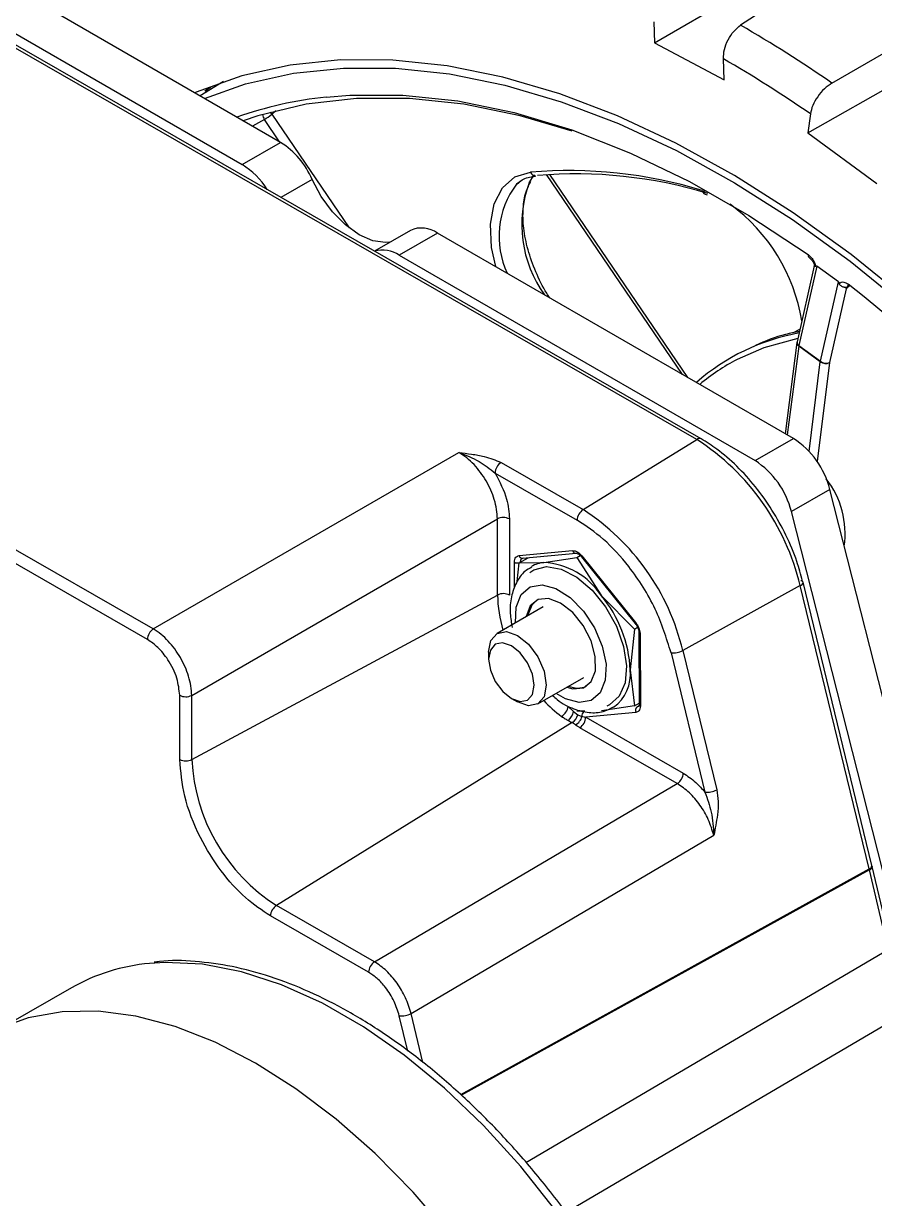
# Model space of a CAD drawing. Header units: inches. Extents: x 0 to 11, y 0 to 8.4.
# Drawn here: x 8.0167 to 8.1799, y 5.8712 to 6.0966 of the extents above; entities that cross this region are included whole.
import ezdxf

# ---------------------------------------------------------------- set-up
doc = ezdxf.new("R2010")
doc.units = ezdxf.units.IN
doc.header["$MEASUREMENT"] = 0

msp = doc.modelspace()

# ---------------------------------------------------------------- linework, layer by layer
at = {"color": 7, "linetype": 'Continuous', "lineweight": 25}
for p, q in [((8.065997527122553, 6.073791907321152), (7.997731581415318, 6.113200998931889)), ((8.137734353319885, 6.092909234096447), (8.16793862422847, 6.110413964304528)), ((7.990365885777956, 6.108948873349486), (8.058631831485192, 6.069539781738742)), ((8.145812448480706, 6.016820049149033), (7.998499030926955, 6.101421195448922)), ((8.146686649564161, 6.016927246805471), (7.99937323201041, 6.101528393105361)), ((8.137603656018461, 6.096934387999767), (8.137734353319885, 6.092909234096447)), ((8.137734353319885, 6.092909234096447), (8.151052766840387, 6.085808356879313)), ((8.16715174680825, 6.07560157986021), (8.197483741989702, 6.092869849420877)), ((8.151052766840387, 6.085808356879313), (8.150922069538963, 6.089833510782631)), ((8.055031644555038, 6.085448720522043), (8.05053090331324, 6.08272059919373)), ((8.05144787110914, 6.083674019288444), (8.052579499434936, 6.084375695185484)), ((8.052166912797086, 6.084119867284554), (8.051565868212025, 6.083347942482923)), ((8.052568521246053, 6.084372736995028), (8.051732147560093, 6.083854129441512)), ((8.06511731593758, 6.079870023365419), (8.064284242856262, 6.079193841119746)), ((8.064284242856262, 6.079193841119746), (8.079113215308682, 6.05740201848693)), ((8.1676169741439, 6.079248916665618), (8.16715174680825, 6.07560157986021)), ((8.06287533094105, 6.07819681658613), (8.060571530764445, 6.076924268344512)), ((8.065792099100625, 6.073910498393929), (8.06287533094105, 6.07819681658613)), ((8.16715174680825, 6.07560157986021), (8.180356196313712, 6.065886922841351)), ((8.058631831485192, 6.069539781738742), (8.065997527122553, 6.073791907321152)), ((8.14310737644253, 6.029277338827993), (8.117023962285415, 6.06760805505218)), ((8.144117035873943, 6.028694474844846), (8.117609324864569, 6.067648713823412)), ((8.072018612757404, 6.066709619984908), (8.066025982401579, 6.063250148117421)), ((8.112308647277175, 6.066524075796105), (8.111250698091695, 6.065774374935406)), ((8.146871396709157, 6.064587939477338), (8.147428674153328, 6.064414801108069)), ((8.147408994100221, 6.063897117552592), (8.147816772476137, 6.063751497830504)), ((8.090895045231015, 6.056928122428388), (8.083982709085548, 6.052937715709806)), ((8.096102955296814, 6.056412413569084), (8.088737259659453, 6.052160287986668)), ((8.164368901004124, 6.017003321958389), (8.096102955296814, 6.056412413569084)), ((8.088737259659453, 6.052160287986668), (8.157003205366763, 6.012751196375974)), ((8.168368792716587, 6.050122432012688), (8.165071534022053, 6.035510975676655)), ((8.168866934884317, 6.050082469273617), (8.165427644182007, 6.034841612980773)), ((8.172983750167898, 6.047053683524277), (8.168866934884317, 6.050082469273617)), ((8.169544459465587, 6.031812827231435), (8.172983750167898, 6.047053683524277)), ((8.174458626350692, 6.045694171354905), (8.171268170578609, 6.031556000976248)), ((8.174600448300483, 6.045896077301114), (8.174458626350692, 6.045694171354905)), ((8.175031508984166, 6.046127809132692), (8.174600448300483, 6.045896077301114)), ((8.04156579208122, 5.9804679657431), (7.94130425797746, 6.038047518616269)), ((8.165634176219374, 6.038004265606438), (8.164342547158736, 6.037258624021159)), ((8.040431464091816, 5.978449538463217), (7.940169929988055, 6.036029091336387)), ((8.165051251869968, 6.035396563398148), (8.162784714170193, 6.017917853551265)), ((8.165406989482047, 6.034725561456479), (8.163196627843446, 6.017680060849255)), ((8.16952380476563, 6.03169677570714), (8.165406989482047, 6.034725561456479)), ((8.165427644182007, 6.034841612980773), (8.169544459465587, 6.031812827231435)), ((8.16737070860254, 6.014532022917896), (8.16952380476563, 6.03169677570714)), ((8.171268170578609, 6.031556000976248), (8.168890595527797, 6.012601674325799)), ((8.124011963495624, 6.003353431890537), (8.145812448480706, 6.016820049149033)), ((8.157003205366763, 6.012751196375974), (8.164368901004124, 6.017003321958389)), ((8.04156579208122, 5.9804679657431), (8.100189746941549, 6.014323071390875)), ((8.108270006365888, 6.012393936416837), (8.124011963495624, 6.003353431890537)), ((8.107135678376483, 6.010375509136955), (8.122877635506219, 6.001335004610655)), ((8.171333303051458, 6.007246388164426), (8.163967607414097, 6.002994262582018)), ((8.189825173361143, 5.934555525731471), (8.171333303051458, 6.007246388164426)), ((8.182459477723784, 5.930303400149061), (8.163967607414097, 6.002994262582018)), ((8.048946062624193, 5.967729043305131), (8.107570017507644, 6.001584148966258)), ((8.107602763071776, 5.986981679842421), (8.107570017507632, 6.001584148966252)), ((8.109885188783913, 6.001564348656059), (8.109917934348058, 5.986961879532228)), ((8.111730173352681, 5.994527435284937), (8.122007540294495, 5.995497670601536)), ((8.110862864349105, 5.988322354165175), (8.110851778932732, 5.993265755036114)), ((8.111401447160073, 5.989573232438673), (8.111760375495619, 5.99315685054378)), ((8.111760375495619, 5.99315685054378), (8.113460454656359, 5.994138285352848)), ((8.111760375495619, 5.99315685054378), (8.116481394126588, 5.993206729901745)), ((8.112365880869378, 5.994028174422112), (8.112384650005152, 5.994036891091115)), ((8.11239775163307, 5.99403796082322), (8.122675118574882, 5.995008196139819)), ((8.116481394126588, 5.993206729901745), (8.122796453424538, 5.994176829349323)), ((8.122796453424538, 5.994176829349323), (8.123462979161724, 5.994561606467188)), ((8.122796453424538, 5.994176829349323), (8.127529916557354, 5.986853444017734)), ((8.123716562664056, 5.994299243349835), (8.134024791893507, 5.98150683282153)), ((8.123776188509463, 5.994481947330214), (8.134084417738913, 5.981689536801908)), ((8.165665752356531, 5.988780914291958), (8.143139646335545, 5.976339103091342)), ((8.178892217892312, 5.934440667148393), (8.165665752356531, 5.988780914291958)), ((8.179433279922536, 5.935082077000038), (8.166206814386747, 5.989422324143597)), ((8.048973678747123, 5.955413983451309), (8.107602763071794, 5.986981679842429)), ((8.127529916557354, 5.986853444017734), (8.133857420357149, 5.980450278775757)), ((8.116346939744595, 5.984713560460187), (8.107511642833572, 5.979613052120826)), ((8.113873785920418, 5.984899649391346), (8.113078630662136, 5.982826805787585)), ((8.133857420357149, 5.980450278775757), (8.133072844525506, 5.972616904041396)), ((8.133857420357149, 5.980450278775757), (8.134456908935169, 5.980796356165382)), ((8.134726667793721, 5.979752690523068), (8.134757385100821, 5.966054696910668)), ((8.134970743380798, 5.97941438919479), (8.135001460687898, 5.965716395582391)), ((8.105893303654911, 5.976036139570284), (8.105893303654911, 5.974696887418345)), ((8.14088280971236, 5.97590601249686), (8.147391587255743, 5.949165037793309)), ((8.143139646335545, 5.976339103091342), (8.149648423782253, 5.949598128334394)), ((8.133072844525506, 5.972616904041396), (8.13388230936084, 5.965703749396647)), ((8.115323507932292, 5.966081038646127), (8.124158804843315, 5.971181546985489)), ((8.046658507470843, 5.955433783761502), (8.046630891347913, 5.967748843615325)), ((8.048973678747123, 5.955413983451309), (8.048946062624193, 5.967729043305131)), ((8.110256913989371, 5.967138073601407), (8.111416677533414, 5.966468338692368)), ((8.13388230936084, 5.965703749396647), (8.13475703970796, 5.966208720477427)), ((8.134395660620472, 5.965541772137952), (8.134838263443857, 5.965826422892053)), ((8.121180078866814, 5.965613336972733), (8.122178401868428, 5.964626564374164)), ((8.122178401868426, 5.964626564374162), (8.123001018475458, 5.963986317191289)), ((8.124323164437715, 5.964699374950215), (8.122846231431922, 5.964683770591104)), ((8.123001018475458, 5.963986317191289), (8.123788956294241, 5.963693430025812)), ((8.134123066267948, 5.964454715333568), (8.124528702144652, 5.963548958930645)), ((8.124528702144652, 5.963548958930645), (8.143221075460565, 5.952814049403381)), ((8.13388230936084, 5.965703749396647), (8.127567250062892, 5.96473364994907)), ((8.121944746503575, 5.962504565135666), (8.065180349765699, 5.927440005548964)), ((8.14208674747116, 5.950795622123497), (8.123394374155247, 5.961530531650762)), ((8.084002720460841, 5.916630439364556), (8.142086747484544, 5.950795622131371)), ((8.091018399421959, 5.906722085080799), (8.149102426432277, 5.940887267839742)), ((8.100534280229036, 5.891161342014795), (8.178892217892312, 5.934440667148393)), ((8.178939540129768, 5.934243731282591), (8.100668373976179, 5.891045878658947)), ((8.182556613206236, 5.9189934134811), (8.178939540129774, 5.934243731282596)), ((8.17943873133264, 5.935049686624191), (8.179433279922536, 5.935082077000037)), ((8.179485030497773, 5.934856723630474), (8.179438700523802, 5.935050006392929)), ((8.18309679675756, 5.919638479033848), (8.179479723681084, 5.934888796835411)), ((8.1794797236811, 5.934888796835343), (8.179485061259038, 5.934856400647087)), ((8.084002720460841, 5.916630439364556), (8.065180349765653, 5.927440005548935)), ((8.082868392471436, 5.914612012084674), (8.064046021776248, 5.925421578269052)), ((8.113059248123003, 5.878133380016914), (8.182556613206236, 5.9189934134811)), ((8.025853362292562, 5.911620791653839), (8.01375419250095, 5.904636089606704)), ((8.189592095749909, 5.90900264475784), (8.120763934729373, 5.868536060748371)), ((8.09042257478346, 5.89946481296088), (8.088761562798776, 5.906288994486318)), ((8.093303848394408, 5.897332436602093), (8.091018399421959, 5.9067220850808))]:
    msp.add_line(p, q, dxfattribs=at)
at = {"color": 7, "linetype": 'Continuous', "lineweight": 25, "flags": 128}
for points in [[(8.179437644232152, 6.112681437368471), (8.16532839729616, 6.10349173025266), (8.154242606486486, 6.096270518268993)], [(8.171764605469631, 6.085161545097593), (8.186720512655523, 6.093815250691191), (8.198471519962936, 6.10061393211158)], [(8.262869233025679, 5.948224110052057), (8.255198071748719, 5.961420150785337), (8.24666259687565, 5.974796292328413), (8.237615828795661, 5.987725583610149), (8.228106035930757, 6.000139041267405), (8.218183957140496, 6.011970434132615), (8.20790253100824, 6.023156636605717), (8.197316613390903, 6.033637965456551), (8.186482684739207, 6.043358498260711), (8.17545854875006, 6.052266371769876), (8.164303023958807, 6.060314058624678), (8.153075629916902, 6.067458620933734), (8.141836269629351, 6.073661939365862), (8.130644909946252, 6.078890916533223), (8.119561261613713, 6.083117653580191), (8.108644460691183, 6.086319599035825), (8.097952753034987, 6.088479669135725), (8.087543183531482, 6.089586338971303), (8.077471291737908, 6.089633703980161), (8.067790815554819, 6.088621511449485), (8.058553404511132, 6.086555161864371), (8.049808344191542, 6.083445680093912), (8.049502649974775, 6.083314197210977)], [(8.051359170334443, 6.082242450820104), (8.059282429944343, 6.085010592401798), (8.068446863650992, 6.087060617424823), (8.078050862196594, 6.088064813438391), (8.088043184093522, 6.088017822622278), (8.098370515981042, 6.086919895692823), (8.108977757075186, 6.084776890565236), (8.119808313155245, 6.081600241099093), (8.130804398518446, 6.077406896093748), (8.141907344291667, 6.07221922885915), (8.153057911455267, 6.066064917844558), (8.164196606908877, 6.058976798962038), (8.175264000892842, 6.050992690392667), (8.186201044071694, 6.042155190810167), (8.196949382587917, 6.032511452098561), (8.207451669405005, 6.022112927776456), (8.217651870278738, 6.011015098470272), (8.227495562724105, 5.999277175901089), (8.236930226382809, 5.986961786964492), (8.245905523242108, 5.974134639588994), (8.254373566209889, 5.960864172155802), (8.261192963670338, 5.949191799753042)], [(8.051732147560093, 6.083854129441512), (8.051503077435955, 6.083697811567133), (8.051447646738252, 6.083673931410791)], [(8.121923724962812, 6.07592596035687), (8.111922983275432, 6.078901821512206), (8.101155922636552, 6.081124689636026), (8.090684715398172, 6.082237912347964), (8.080570651879519, 6.08223497370637), (8.070872931957709, 6.081115890911772), (8.061648318557612, 6.078887214206192), (8.05880769645835, 6.077942508215623)], [(8.074733621208349, 6.082495056363141), (8.079276916302469, 6.082873719520618), (8.089451450079796, 6.082876675731849), (8.099985262878164, 6.081756797251412), (8.110816697933993, 6.079520638978662), (8.121882356434025, 6.07618128964838), (8.133117468602773, 6.071758295219482), (8.144456272814502, 6.066277544468141), (8.155832400510747, 6.059771117454999), (8.167179264670335, 6.052277097753379)], [(8.107247460762727, 6.049978827506382), (8.10647767744472, 6.05361117495797), (8.106257552546692, 6.058125215361356), (8.106962873196926, 6.062036224992178), (8.108551751790902, 6.065111936689933), (8.110929827957706, 6.067169689993505), (8.113955872436645, 6.068087278986277)], [(8.113669999659898, 6.066071309982683), (8.114312622870047, 6.067033148089934), (8.11475324074954, 6.067555110499886)], [(8.086952102784117, 6.054651910204333), (8.086137372645963, 6.054582305601412), (8.083668377221958, 6.054938160062391), (8.081050241209685, 6.056086188980547), (8.07843210519741, 6.057960995559303), (8.075963109773406, 6.06045578253727), (8.073783899819473, 6.06342843583185), (8.072018612757404, 6.066709619984908)], [(8.165227046455298, 6.036200112726122), (8.158694111052023, 6.034421879699059), (8.15355781064435, 6.032166724474974)], [(8.11380692827361, 5.991324431525406), (8.11458042449868, 5.991830119517575), (8.117013658642078, 5.992434572039293), (8.119838505542326, 5.991939952831676), (8.122826112903578, 5.990386333001312), (8.125734442545408, 5.987899577587123), (8.12832787889674, 5.984681148723464), (8.13039631716815, 5.980991784376133), (8.131772184792363, 5.97713037490306), (8.132344017157063, 5.973409748735063), (8.132065487804882, 5.970131328876859), (8.130959161527457, 5.967560713407847)], [(8.11102099868592, 5.981638960131721), (8.111163384887462, 5.984663218270494), (8.112139105177768, 5.987052371037478), (8.11385714512151, 5.988520312455876), (8.116149330998713, 5.988923350191903), (8.11879128768511, 5.98822203210383), (8.121524402052648, 5.986485008092487), (8.124081137824302, 5.983882310170662), (8.126211223888916, 5.980668708545006), (8.127706152581306, 5.977158772933119), (8.12841958986528, 5.973696080287849), (8.128281699528669, 5.970619583091316), (8.127305979238363, 5.968230430324331)], [(8.120890495760856, 5.969294792312887), (8.122042164668926, 5.96898731293698), (8.124068845758728, 5.969174623299457), (8.125571298495712, 5.970383151970463), (8.126368304905958, 5.97246713255629), (8.126363734253824, 5.975175206242011), (8.125558137827415, 5.978180739374214), (8.124048682445096, 5.981121220300214), (8.122017430703162, 5.983641983623458), (8.119709381539769, 5.985438988084656), (8.117402919747205, 5.986295488424829), (8.115376238657403, 5.986108178062351), (8.113873785920418, 5.984899649391346), (8.113873785920418, 5.984899649391346)], [(8.11343218405273, 5.983030907815541), (8.114227339311011, 5.985103751419302), (8.115132856655306, 5.986000100970782)], [(8.105893303654911, 5.976036139570284), (8.10631107736673, 5.978228544930745), (8.107506264468556, 5.979609938695758), (8.109296913200973, 5.979961743259756), (8.111410413526743, 5.979230399566989), (8.113525004180195, 5.977527248065031), (8.115318757903154, 5.975111578130949), (8.116518591951715, 5.972351153614105), (8.116941842468512, 5.969666224123878)], [(8.11462193930555, 5.969664487026302), (8.114287560288345, 5.971785651794171), (8.113339659898273, 5.973966459614565), (8.111922547376984, 5.975874902265899), (8.110251965259692, 5.977220436654585), (8.108582244529885, 5.977798217367244), (8.10716758503262, 5.977520282527969), (8.106223355852437, 5.976428945196556), (8.105893307322562, 5.974690351588711), (8.106227686339768, 5.972569186820841), (8.107175586729838, 5.970388379000447), (8.108592699251126, 5.968479936349113), (8.11026328136842, 5.967134401960427), (8.111933002098228, 5.966556621247768), (8.113347661595492, 5.966834556087043), (8.114291890775673, 5.967925893418458), (8.11462193930555, 5.969664487026302)], [(8.116941842468512, 5.969666224123878), (8.116524073399132, 5.967465545836209), (8.115328886297307, 5.966084152071196), (8.11353823756489, 5.965732347507196), (8.111424737239119, 5.966463691199965), (8.111416677533414, 5.966468338692368)], [(8.127305979238363, 5.968230430324331), (8.12558793929462, 5.966762488905934), (8.123295753417418, 5.966359451169906), (8.120653796731022, 5.967060769257979), (8.118832863784638, 5.968106946657023)], [(8.130959161527457, 5.967560713407847), (8.129114666300207, 5.965906158305285), (8.128582483424232, 5.965663881090513)], [(8.118861297400887, 5.868823364941999), (8.112069038931102, 5.877338803342899), (8.104892359723257, 5.885216427621311), (8.097412574420431, 5.892366981146421), (8.089714431978877, 5.898709445289574), (8.081885155428477, 5.90417195739771), (8.074013453600971, 5.908692625025932), (8.066188516023434, 5.912220227203647), (8.058499002365306, 5.914714794788622), (8.051032037888907, 5.91614806333334), (8.043872226285405, 5.916503793332486), (8.040846167096504, 5.916318042797392)], [(8.061176289866468, 5.897211888448883), (8.053416528100886, 5.901198592961783), (8.045743893094722, 5.90420105369565), (8.038242447842707, 5.90618637506238), (8.0309943797488, 5.907132805465621), (8.02407910016379, 5.907029975615825), (8.017572374337933, 5.905879012138343), (8.01154549132099, 5.90369252522989), (8.008873066935646, 5.902299387988832)], [(8.113864533862431, 5.720429126888885), (8.116673117893574, 5.722234044379132), (8.121548200634416, 5.726408628376414), (8.125763945272931, 5.731514004023813), (8.129274163228658, 5.737494235757366), (8.13204039581911, 5.744283802906759), (8.13403233562116, 5.751808317553492), (8.135228158525495, 5.759985339540492), (8.135614762846131, 5.768725279703715), (8.135187912865229, 5.777932381429784), (8.133952285240506, 5.78750576978548), (8.13192141776679, 5.797340556724613), (8.129117561053107, 5.807328990263422), (8.12557143474036, 5.817361635033838), (8.121321890930504, 5.827328571280292), (8.116415488514793, 5.83712059916355), (8.110905983064828, 5.846630435177013), (8.104853737875253, 5.855753887567254), (8.098325062610881, 5.864390997880682), (8.09139148680412, 5.87244713612927), (8.084128976162456, 5.879834037576511), (8.076617100272255, 5.886470769784341), (8.06893816081773, 5.892284619325867), (8.061176289866468, 5.897211888448883)]]:
    msp.add_lwpolyline(points, dxfattribs=at)
at = {"color": 7, "linetype": 'Continuous', "lineweight": 25}
for centre, radius, start, end in [((8.028281244407394, 5.878220687061737), 0.2518173815016208, 55.26432406368987, 59.9861608041694), ((8.027358226379773, 5.876479717014825), 0.2465519512220177, 55.32776102550377, 59.92272384236101), ((8.082937053680261, 6.006181247662932), 0.07675346052559098, 96.13550921849217, 109.2689549147123), ((8.064447803898565, 6.079285001629962), 0.001912280808808133, 183.8295116661393, 214.6840660062553), ((8.058090437487587, 6.086452419607731), 0.009542022144768793, 300.0963000503359, 310.474402015772), ((8.063007940574714, 6.078360271793153), 0.001524396712185564, 33.1490663955066, 51.86950967837301), ((8.057564954156023, 6.060522271035667), 0.01572232597248123, 23.17488835602819, 57.56490548218905), ((8.050950406140878, 6.057100958913178), 0.01461945992867166, 31.5688723152281, 58.30316176371369), ((8.121269121919902, 5.98032239766939), 0.0880690525131934, 73.09972255921892, 94.76332360253933), ((8.114954484302272, 6.068396429694297), 0.001045370660790512, 197.2015025612717, 268.8621712972956), ((8.122547822886483, 5.980311887801424), 0.08744902641915903, 73.09972255921056, 94.76332360254952), ((8.124419346984219, 6.055772746326465), 0.01653619933617727, 142.7832198023609, 205.3509488586949), ((8.135391462649459, 6.058078251407779), 0.02314543021394731, 159.797406567811, 215.6458035895537), ((8.147707551458737, 6.064683812498959), 0.0008416331751548983, 186.5409367649233, 249.0588522038286), ((8.13169795865119, 6.033914544306541), 0.03474473979790661, 9.332827610055462, 53.72786028540651), ((8.093040722714049, 6.052042330700977), 0.005336187090524358, 54.98005538720622, 113.7094861836183), ((8.085586971267803, 6.047560168225378), 0.005575429917842399, 55.59558524084468, 106.2557704013876), ((8.167695328390232, 6.052160580294877), 0.0005290539491684417, 167.277023841195, 228.4488845915235), ((8.175357665270882, 6.046463757171439), 0.0004840087864415325, 163.4631996980239, 225.3782222743663), ((7.971530285617798, 5.790672894842873), 0.3268885597574947, 29.65774949206019, 51.52900247926362), ((8.17288470930586, 5.996600167474277), 0.04131747654834024, 100.3480338516596, 131.0599999064329), ((8.16577929209675, 6.035352740670393), 0.0007293579390671159, 176.5553668415447, 239.3060218990301), ((8.166290872958532, 6.035235816526367), 0.001250000000001161, 167.2834887685808, 172.6114454252437), ((8.16575373091009, 6.035444504704064), 0.0006854275922704025, 174.434859019314, 241.5923241504758), ((8.166638613105405, 6.034566222489972), 0.00124188794013837, 167.1880732066518, 172.6284124694158), ((8.17243126201704, 5.996199675957759), 0.0406181701428939, 117.6879212599578, 129.8616864665727), ((8.170755428389436, 6.031537436740575), 0.001241887940589647, 167.1880732086125, 172.6284124694241), ((8.170516484636691, 6.033119488589406), 0.001734798337495568, 235.0950804548744, 295.6770896723243), ((8.170654693362094, 6.033351426320231), 0.001897341946250389, 234.18625395664, 288.8647369970904), ((8.14633774571277, 6.016154523215732), 0.0008478572697754967, 65.71040367158638, 128.2839055992247), ((8.1208323285482, 5.978084499833035), 0.04609174733783145, 13.41884758951445, 57.18248564315373), ((8.155514128483917, 6.003318846368387), 0.01629944381130783, 13.94330799956693, 57.09442699581271), ((8.10970144513754, 6.01026153588769), 0.00256829690139129, 123.8726894979231, 177.4565513077188), ((8.14814843284658, 5.999066720785987), 0.01629944381128156, 13.94330799955769, 57.09442699585728), ((8.157148781704457, 5.99875184315528), 0.01713180580540835, 351.8883540081416, 37.91766522403987), ((8.10870788341616, 5.999268499500908), 0.002580110709280858, 62.85136900344733, 116.1686200915813), ((8.125443402267287, 6.001221031361385), 0.002568296901401655, 123.8726894980543, 177.4565513076106), ((8.099944845278907, 5.966033633302831), 0.0444071339526029, 13.41884758950786, 57.18248564316148), ((8.122653192466629, 5.995678273205261), 0.0006704357000144594, 195.6274329169353, 271.8741506711384), ((8.111444667167772, 5.994440943645625), 0.001316276842907336, 243.2288385969098, 284.7475587917043), ((8.112375825524815, 5.994708037888659), 0.0006704357000130634, 195.627432916716, 271.8741506712976), ((8.116921402718283, 5.987785642019574), 0.005438915460547913, 94.64030312470571, 120.8246608270155), ((8.115667109445262, 5.979007197734108), 0.01422286094012016, 33.48127400078076, 86.71791766312401), ((8.123882174329108, 5.994346277122101), 0.0001721609692551989, 127.9970197860048, 195.8545654458702), ((8.16543739610983, 5.989522456150721), 0.0007759065044868482, 287.1161050197626, 352.5852063149414), ((8.16576735812504, 5.989228004052438), 0.0004805019290095564, 23.85419989253933, 90.16929789175902), ((8.108740628980309, 5.984666030377079), 0.002580110709278285, 62.85136900349953, 116.1686200915545), ((8.132001222624417, 5.987321522027592), 0.02440082624117076, 180.7980120128165, 196.8799442590379), ((8.109093144710872, 5.971477850007312), 0.02400673753954348, 2.719549070902365, 39.82687147728006), ((8.134190403558542, 5.981553866593803), 0.0001721609692397575, 127.9970197832677, 195.8545654497601), ((8.042997230852874, 5.978335565213953), 0.002568296901392431, 123.8726894979671, 177.4565513077404), ((8.135124808526848, 5.979782664879504), 0.0003992030174984432, 184.1796533280386, 247.2983991868768), ((8.141331390454916, 5.979665193776424), 0.003785851103149664, 263.1951082693614, 298.5310690375534), ((8.125184588717607, 5.971850510330095), 0.007925398350340092, 306.2075855158156, 5.549229049040798), ((8.122968431256098, 5.973317585958811), 0.004189976051957271, 245.6977974710492, 293.897251435036), ((8.047808196715664, 5.970044692770483), 0.00258011070928716, 242.8513690035643, 296.1686200918124), ((8.135655854972068, 5.984984955739403), 0.02649096900141792, 223.546639910293, 233.4627116979482), ((8.13515574058585, 5.966084902255901), 0.0003994990054218568, 184.336160846829, 247.282771014954), ((8.118297421009641, 5.966170256216244), 0.002935962425732597, 302.7236850442943, 349.0653754392043), ((8.119109242886145, 5.96523403653607), 0.003128699296195024, 311.6463168283245, 348.8042697564181), ((8.120470879474857, 5.964672575793717), 0.002621555689236809, 304.2088304355532, 344.8245700159662), ((8.12145737950115, 5.964224511622734), 0.002391296302150076, 296.9499113511904, 347.1682159050212), ((8.121962935383598, 5.963662932179908), 0.002568296901387835, 303.8726894978802, 357.4565513077557), ((8.12464086739053, 5.963874730474889), 0.0008709893046503508, 126.8682637186201, 192.014230237317), ((8.13495637169711, 5.964823459389039), 0.0009112464632113122, 127.9754072861316, 203.8697582313371), ((8.047835812838594, 5.95772963291666), 0.00258011070928637, 242.8513690035552, 296.1686200918212), ((8.084066812486794, 5.957063482893191), 0.03513187845930344, 182.6911203897877, 237.4804322037996), ((8.14065530869579, 5.952928022653993), 0.00256829690516474, 303.8726898922774, 357.4565512813717), ((8.147840167998048, 5.952924219080624), 0.003785851110816517, 263.1951082870249, 298.531067313453), ((8.178679498865227, 5.935181275054085), 0.0007705513963765462, 286.0252402804055, 350.16730527819), ((8.145429862659736, 5.926295756223491), 0.03443934946664467, 13.34310393680865, 13.68006732188583), ((8.178682419565837, 5.935021872404636), 0.0008195209516627146, 288.2850644816743, 348.3511641863001), ((8.066611788537296, 5.925307605019791), 0.002568296901381984, 123.8726894965829, 177.4565513077892), ((8.044172651532946, 5.879424653740661), 0.03704305136995633, 95.15212995757071, 119.6394551202217), ((8.085434159232499, 5.914498038835407), 0.002568296901396099, 123.8726894979998, 177.4565513076845), ((8.089210143541331, 5.910048175765898), 0.00378585110316533, 263.1951082693901, 298.5310690374014)]:
    msp.add_arc(centre, radius, start, end, dxfattribs=at)
for points, knots in [([(8.150922069538963, 6.089833510782631), (8.150955505821337, 6.090419925247009), (8.151022360216588, 6.091592435514337), (8.15176974871456, 6.093485684911534), (8.152876114954154, 6.095188734997339), (8.153786564696706, 6.095909492702652), (8.154242606486486, 6.096270518268993)], [0, 0, 0, 0, 0.2499136709340953, 0.4996915371566675, 0.7493968572079162, 1, 1, 1, 1]), ([(8.171764605469631, 6.085161545097595), (8.171273192295477, 6.084824923117663), (8.170290631838007, 6.084151861295171), (8.168974058903695, 6.082584654591114), (8.167973137756452, 6.080849398357731), (8.167735837362727, 6.079783048729906), (8.1676169741439, 6.079248916665618)], [0, 0, 0, 0, 0.2499123639395196, 0.4996895068213741, 0.7493956301627225, 1, 1, 1, 1]), ([(8.111417174548787, 6.065788209397207), (8.111550704333418, 6.065935938508434), (8.112259423710384, 6.066720021879491), (8.113502702838899, 6.067141317992558), (8.114666177025615, 6.067310509415261), (8.11496196022801, 6.067353521955973)], [0, 0, 0, 0, 0.147580459655246, 0.7832943916548003, 1, 1, 1, 1]), ([(8.11756708447643, 6.044021435543085), (8.117390770169191, 6.044295670783146), (8.116378892372225, 6.045869522360531), (8.114860908152558, 6.048971266055562), (8.113345547563798, 6.053220972760427), (8.112521276713926, 6.057367833625986), (8.112416935393313, 6.061143812397879), (8.112905689800636, 6.064238229144817), (8.11367107964341, 6.065668511294192), (8.114009362859418, 6.066300660322373)], [0, 0, 0, 0, 0.03532013364555785, 0.2027042477808583, 0.3701555547945714, 0.537124457308974, 0.7033691140718392, 0.8688965485939396, 1, 1, 1, 1]), ([(8.167179264670335, 6.052277097753379), (8.16736321113128, 6.052126514225511), (8.167730094654651, 6.051826173490593), (8.168305760232242, 6.051055161861463), (8.168526134605782, 6.050426291930907), (8.168660806468454, 6.050041986425843)], [0, 0, 0, 0, 0.2811138799038577, 0.560685159134711, 1, 1, 1, 1]), ([(8.167342462369277, 6.051766024655488), (8.1674308574992, 6.051697495483406), (8.167606258688153, 6.051561514029772), (8.167844557504315, 6.051299293519682), (8.168048887948332, 6.051012403676608), (8.16821108161802, 6.050712151440363), (8.168326730860377, 6.050419124785765), (8.16836274265161, 6.050239861220543), (8.168379892807119, 6.050154489237778)], [0, 0, 0, 0, 0.1753848829763075, 0.3480137087296935, 0.5178016646145888, 0.6847517310848458, 0.8498670393656066, 1, 1, 1, 1]), ([(8.168660806468454, 6.050041986425843), (8.168621461728863, 6.050016217709751), (8.168535313667569, 6.049959795302168), (8.168426406140382, 6.049987520054957), (8.168364116615795, 6.050047755965226), (8.168370833365843, 6.050097251602627), (8.168374117879088, 6.050121455134912)], [0, 0, 0, 0, 0.2411079222207059, 0.5279226722263054, 0.7691526072946004, 1, 1, 1, 1]), ([(8.168660806468454, 6.050041986425843), (8.168680467609931, 6.050059157261017), (8.168715679286843, 6.050089908980144), (8.168771950749012, 6.050110408135493), (8.168822708585427, 6.050108739829841), (8.168852833935128, 6.050090845280375), (8.168866934884317, 6.050082469273617)], [0, 0, 0, 0, 0.3653216879845421, 0.6542646194008638, 0.8381696119008581, 1, 1, 1, 1]), ([(8.172983750167898, 6.047053683524277), (8.172995286401093, 6.047043797653428), (8.173019525903621, 6.047023025830649), (8.173052256649385, 6.046976393978049), (8.1731021414946, 6.046883381171686), (8.173126601449495, 6.046803316288907), (8.173145069247683, 6.04674286556021)], [0, 0, 0, 0, 0.1366464377155827, 0.2871163937673105, 0.4617573650695336, 1, 1, 1, 1]), ([(8.173145069247683, 6.04674286556021), (8.173265369544401, 6.046840779970342), (8.173505389722981, 6.047036136381309), (8.17411049569948, 6.047069258655504), (8.174597069415666, 6.046778663191497), (8.174893676482807, 6.04660152113586)], [0, 0, 0, 0, 0.2817690329953321, 0.5621786102121038, 1, 1, 1, 1]), ([(8.174458626350692, 6.045694171354905), (8.174484976123088, 6.045734619611239), (8.174517947606772, 6.045785232535094), (8.174539462988433, 6.045846187609988), (8.174545394107488, 6.045874644357418), (8.174546291370564, 6.045899823248184), (8.174540250993687, 6.045923189783547), (8.174523130057525, 6.045941881018654), (8.17447825409854, 6.045962478946087), (8.174369179947076, 6.045974386126056), (8.174202806218979, 6.045988012999823), (8.174051964813934, 6.046016857789265), (8.173970064722463, 6.04603775883618), (8.173838791688054, 6.046075219431648), (8.173634288502221, 6.046163598404293), (8.17339324547328, 6.046342476325127), (8.17322429586842, 6.046537936759762), (8.17316996985455, 6.046678457266026), (8.173145069247683, 6.04674286556021)], [0, 0, 0, 0, 0.06288038969501124, 0.07868226381204005, 0.09444750819266551, 0.1103824600046908, 0.1259302016821306, 0.1493497873078176, 0.1776115584497485, 0.2516193363798431, 0.3767987394402244, 0.4609815524243113, 0.4866851902242422, 0.5014439022558286, 0.6600979332415219, 0.7938467839069859, 0.9055086169137351, 1, 1, 1, 1]), ([(8.174857201816659, 6.046333049259846), (8.174842180840953, 6.046326579975501), (8.17478306593443, 6.046301120168703), (8.174670833617986, 6.046178858875043), (8.174628723998214, 6.046008952791023), (8.174600701215661, 6.045895885010491)], [0, 0, 0, 0, 0.1023015003127356, 0.4026065780284304, 1, 1, 1, 1]), ([(8.174844573876534, 6.046293459709593), (8.174842092154131, 6.046289078682204), (8.174828402709892, 6.046264912470021), (8.174931814055556, 6.046185335655427), (8.175016478237445, 6.046120185106796)], [0, 0, 0, 0, 0.1812873012850107, 1, 1, 1, 1]), ([(8.165519056567778, 6.037494124935487), (8.164625773496988, 6.03733570602513), (8.16166515532498, 6.036810656441044), (8.15896668212386, 6.035666187393936), (8.157082397138675, 6.034867029618129)], [0, 0, 0, 0, 0.301721809057907, 1, 1, 1, 1]), ([(8.16608366379112, 5.989657596245639), (8.165761124384712, 5.990908294906827), (8.165005256633451, 5.993839294238224), (8.163017971183878, 5.998470013504625), (8.160341191811666, 6.003322893559035), (8.157142008018598, 6.007817328750539), (8.153556810093152, 6.011776178811753), (8.15001856832837, 6.014850007385501), (8.147687730065904, 6.016303136787209), (8.146686649564161, 6.016927246805471)], [0, 0, 0, 0, 0.1144835166818362, 0.2682909331110688, 0.4219688270446862, 0.5756891780393276, 0.7295901166431401, 0.8838606410123167, 1, 1, 1, 1]), ([(8.107570017507644, 6.001584148966258), (8.107541546245796, 6.002182993336056), (8.107485357098057, 6.00336483609901), (8.106890510315724, 6.00584149922968), (8.105551989629062, 6.008929075662288), (8.103540436460555, 6.011624022589195), (8.10168998357671, 6.013368167576151), (8.100694281740234, 6.014001933916546), (8.100189746942307, 6.014323071390407)], [0, 0, 0, 0, 0.130443718136676, 0.2574357746824233, 0.4999999372245203, 0.7425549075182608, 0.8695492938205585, 1, 1, 1, 1]), ([(8.100189746964658, 6.01432307140422), (8.101510987893535, 6.013816175482371), (8.103999413039995, 6.012861487710446), (8.106134313340354, 6.011169246833539), (8.107135678376483, 6.010375509136955)], [0, 0, 0, 0, 0.5309546605238645, 1, 1, 1, 1]), ([(8.100189746983727, 6.014323070135998), (8.101005072366679, 6.014222042693921), (8.102641715132458, 6.014019245337574), (8.105505087993036, 6.013556117280598), (8.107230845145352, 6.012830728076485), (8.108270006365888, 6.012393936416837)], [0, 0, 0, 0, 0.2831281350830758, 0.5683370391276139, 1, 1, 1, 1]), ([(8.107135678376483, 6.010375509136955), (8.108003327589348, 6.008694747161321), (8.109553438426527, 6.00569195834469), (8.109783778015988, 6.002826092792576), (8.109885188783913, 6.001564348656061)], [0, 0, 0, 0, 0.5597336603644684, 1, 1, 1, 1]), ([(8.14088280971236, 5.97590601249686), (8.13999927311601, 5.978725564133118), (8.138192349014194, 5.984491840062047), (8.133344420854508, 5.992081891854014), (8.128049609652622, 5.997897180002263), (8.124576138655232, 6.000206005169084), (8.122877635506219, 6.001335004610655)], [0, 0, 0, 0, 0.2744175396598676, 0.5612123690405076, 0.7854359015830321, 1, 1, 1, 1]), ([(8.122007540294495, 5.995497670601536), (8.12216477094413, 5.995491819264498), (8.122478089210036, 5.995480159128395), (8.123108492875598, 5.995183114303701), (8.123523023890032, 5.994747803000068), (8.123776188509463, 5.994481947330214)], [0, 0, 0, 0, 0.281673838382769, 0.5612999679142201, 1, 1, 1, 1]), ([(8.110851778932732, 5.993265755036114), (8.110866768334581, 5.993456424031855), (8.110896637789832, 5.993836371083306), (8.111161072851232, 5.994346366107785), (8.111514389781975, 5.994458780006139), (8.111730173352681, 5.994527435284937)], [0, 0, 0, 0, 0.2816731810095832, 0.5612915418213292, 1, 1, 1, 1]), ([(8.112009364570858, 5.99325585488101), (8.11201596752216, 5.993369790227622), (8.112029171911075, 5.993597634801871), (8.112151899199215, 5.993856960079049), (8.112337461479274, 5.9940404459697), (8.112509121167601, 5.99407813058118), (8.112594960850839, 5.9940969750469)], [0, 0, 0, 0, 0.2500286588585563, 0.5000000001935905, 0.7499713414317842, 1, 1, 1, 1]), ([(8.122662019820481, 5.995007126605766), (8.12270422693971, 5.995007248177338), (8.122795725651141, 5.99500751172629), (8.123032443442202, 5.994915664705228), (8.12335584136876, 5.994701021174646), (8.123590586211886, 5.994439579236166), (8.123716331175473, 5.994299533531238)], [0, 0, 0, 0, 0.1965021132731292, 0.4259871435621732, 0.6925205053732852, 1, 1, 1, 1]), ([(8.114187388515106, 5.992328003615842), (8.113727802908981, 5.992078226167989), (8.112465592106968, 5.991392234725743), (8.111095351311215, 5.989364503387301), (8.11014752275781, 5.986629633226772), (8.109881952162477, 5.9837097528084), (8.110256594661646, 5.981665270372019), (8.110420416520421, 5.98077126898749)], [0, 0, 0, 0, 0.1270370942437535, 0.3488960282350846, 0.5732534757083206, 0.8133943453018081, 1, 1, 1, 1]), ([(8.134084417738913, 5.981689536801908), (8.134226342816854, 5.981492848650773), (8.134509157622066, 5.981100907198581), (8.134873569483336, 5.980294491981918), (8.13493389834109, 5.979748094263598), (8.134970743380798, 5.979414389194791)], [0, 0, 0, 0, 0.2816731810097132, 0.5612915418215519, 1, 1, 1, 1]), ([(8.048946062624193, 5.967729043305131), (8.048912165782628, 5.968324799074561), (8.04884526508964, 5.969500615816897), (8.04823611605462, 5.971969115812922), (8.046889622435204, 5.975051876061554), (8.044886210071036, 5.977751296842185), (8.043049969586487, 5.979503712334481), (8.042064897584424, 5.980143702519181), (8.04156579208122, 5.9804679657431)], [0, 0, 0, 0, 0.1304258018189975, 0.2574156211001505, 0.5000000347171527, 0.7425896055994331, 0.8695781179868514, 1, 1, 1, 1]), ([(8.134024560467946, 5.981507122923128), (8.134127690512596, 5.981366770666813), (8.134332617523334, 5.981087880374124), (8.13455393316146, 5.980623379953271), (8.134698590062332, 5.980163495740038), (8.13471734485519, 5.979889196112913), (8.13472666748669, 5.979752847267925)], [0, 0, 0, 0, 0.2547174526420679, 0.506142379080311, 0.7545132783935826, 1, 1, 1, 1]), ([(8.046630891347913, 5.967748843615325), (8.046518952292214, 5.968828963031171), (8.046287095447132, 5.971066190051733), (8.044612370812327, 5.974418923151126), (8.042532880225307, 5.977007282984692), (8.041115646447413, 5.977979966665921), (8.040431464091816, 5.978449538463217)], [0, 0, 0, 0, 0.2712790564587967, 0.5618942001398392, 0.7885004839535148, 1, 1, 1, 1]), ([(8.118157601231161, 5.967717125882469), (8.118458180776367, 5.967439430617417), (8.119723064254497, 5.966270847597308), (8.122114009445808, 5.965081248647881), (8.12509370692309, 5.96432250916085), (8.127763934988069, 5.964433816495885), (8.129202690092951, 5.965188115142889), (8.129838093486152, 5.965521239187535)], [0, 0, 0, 0, 0.08475293471172181, 0.356652967740656, 0.597247915443657, 0.822130923965573, 1, 1, 1, 1]), ([(8.134838263443857, 5.965826422892051), (8.13483312093875, 5.965814431407895), (8.134790039338943, 5.965713972135499), (8.134643803335363, 5.965599820913386), (8.134478381179806, 5.965561123208462), (8.134395660620472, 5.965541772137952)], [0, 0, 0, 0, 0.06346468694303954, 0.5316786637679424, 0.9999999999999999, 0.9999999999999999, 0.9999999999999999, 0.9999999999999999]), ([(8.119884567475667, 5.963700268066337), (8.120118302613347, 5.963535245779525), (8.120534877931272, 5.963241134195468), (8.12098902715533, 5.963001332938173), (8.121188358998603, 5.96289608113083)], [0, 0, 0, 0, 0.561087341528668, 1, 1, 1, 1]), ([(8.123788956294241, 5.963693430025817), (8.123924163918351, 5.963665341981629), (8.124165607451387, 5.963615184480014), (8.124417755996824, 5.963569194614962), (8.124528702144652, 5.963548958930645)], [0, 0, 0, 0, 0.5599968755055347, 0.9999999999999999, 0.9999999999999999, 0.9999999999999999, 0.9999999999999999]), ([(8.135001460687898, 5.965716395582391), (8.134986471286048, 5.965525726586649), (8.134956601830797, 5.965145779535198), (8.1346921667694, 5.964635784510721), (8.134338849838654, 5.964523370612365), (8.134123066267948, 5.964454715333568)], [0, 0, 0, 0, 0.2816731810095907, 0.5612915418213529, 0.9999999999999999, 0.9999999999999999, 0.9999999999999999, 0.9999999999999999]), ([(8.121188358998603, 5.96289608113083), (8.121334804634529, 5.962824168825302), (8.121596462076974, 5.962695681623717), (8.121838273295477, 5.962562990905092), (8.121944746503575, 5.962504565135666)], [0, 0, 0, 0, 0.559684580564204, 1, 1, 1, 1]), ([(8.122541142241055, 5.962092902763616), (8.12242153714248, 5.962183507199659), (8.122233131347942, 5.962326230218698), (8.12202188716188, 5.962456861959988), (8.121944746503575, 5.962504565135666)], [0, 0, 0, 0, 0.6348270703018024, 1, 1, 1, 1]), ([(8.123394374155247, 5.961530531650762), (8.123225103724081, 5.961631510381464), (8.122925023974162, 5.961810523762879), (8.12265768107121, 5.962007178136554), (8.122541142241055, 5.962092902763617)], [0, 0, 0, 0, 0.5640848181513096, 1, 1, 1, 1]), ([(8.064046021776248, 5.925421578269052), (8.062435449811224, 5.926497585913592), (8.05910532989318, 5.928722407012465), (8.054387779014426, 5.934003861684974), (8.05021587134996, 5.940700529055123), (8.047240459202197, 5.9483174470146), (8.046847650687607, 5.95312086543621), (8.046658507470843, 5.955433783761502)], [0, 0, 0, 0, 0.1775623555422565, 0.367139096995532, 0.5633612870169163, 0.7897518824829667, 1, 1, 1, 1]), ([(8.143221075460565, 5.952814049403381), (8.144038588404106, 5.952275664631108), (8.145498837169905, 5.951313997044748), (8.14681310546864, 5.949821824865985), (8.147391587255743, 5.949165037793309)], [0, 0, 0, 0, 0.5598449816831589, 1, 1, 1, 1]), ([(8.149102426432286, 5.940887267839708), (8.148792079396655, 5.941905454681218), (8.148181806534302, 5.943907638452413), (8.146491301319065, 5.94675103648431), (8.144424931988226, 5.949213551649382), (8.142874984929128, 5.95026228218668), (8.142086747484544, 5.950795622131371)], [0, 0, 0, 0, 0.2542690789701766, 0.5000000026279756, 0.7457211729229611, 1, 1, 1, 1]), ([(8.147391587255743, 5.949165037793309), (8.147845785134082, 5.947903185337357), (8.148814140334757, 5.945212901109975), (8.149002444539601, 5.942387461588605), (8.149102426432277, 5.940887267839742)], [0, 0, 0, 0, 0.469040573151253, 1, 1, 1, 1]), ([(8.149648423782253, 5.949598128334394), (8.149765665672664, 5.948863184230121), (8.150013920986835, 5.947306967600856), (8.14977347225964, 5.944332673383338), (8.149354700290258, 5.942182539579496), (8.149102426010453, 5.94088726793643)], [0, 0, 0, 0, 0.2624243784033139, 0.5556737978050543, 1, 1, 1, 1]), ([(8.142886251073788, 5.742073437147325), (8.144018926612134, 5.743817792461108), (8.146363815926016, 5.747428994430637), (8.149064071410574, 5.75380077799031), (8.15116778877686, 5.760912395144212), (8.1525255418377, 5.768648197893295), (8.153140960673419, 5.77690589788639), (8.153003369628985, 5.78560337594819), (8.152118339942596, 5.794648057592732), (8.15049790519209, 5.803948280826027), (8.148161504345623, 5.813411864496857), (8.145134736118635, 5.82294644588801), (8.141449239203917, 5.832459389075032), (8.137142390938449, 5.841858405102617), (8.132257028651322, 5.851052250586555), (8.126841129476285, 5.859951450497575), (8.120947414477163, 5.86846909681056), (8.114632769811505, 5.876521793727936), (8.107957584707956, 5.884030476383596), (8.100985055578345, 5.890921098923182), (8.09378064206987, 5.897124996108243), (8.086411384923467, 5.902579536611544), (8.078945813145998, 5.907227365858359), (8.071452604095137, 5.911020159187706), (8.064006553020683, 5.913904751041311), (8.056671041377422, 5.915875858566871), (8.049566131144966, 5.916786632433952), (8.044561005020853, 5.916986061845901), (8.042056579896572, 5.916584237941031), (8.041721153342175, 5.916530420237886)], [0, 0, 0, 0, 0.03531905964244578, 0.07311827856110506, 0.1111863756035788, 0.1494512161886682, 0.1878314512133069, 0.2262619295802881, 0.2646950184721729, 0.3031093211119712, 0.3414986174228143, 0.3798632542564185, 0.4182071090718958, 0.4565358353746689, 0.4948559304060888, 0.533174283035316, 0.5714970366110009, 0.6098299620195398, 0.6481802986072873, 0.6865551609227531, 0.7249611369082701, 0.7634034355334228, 0.8018842364504131, 0.8403997419729768, 0.8789338942197562, 0.9174407048808978, 0.9558548546201765, 0.9940874838442462, 1, 1, 1, 1]), ([(8.091018399421959, 5.906722085080799), (8.090702355146375, 5.907736991588953), (8.090080863524914, 5.909732774901968), (8.088385807804217, 5.91257330300329), (8.086324187869787, 5.915038376381699), (8.084785276376564, 5.916093762303901), (8.084002720460841, 5.916630439364556)], [0, 0, 0, 0, 0.2542626989483081, 0.4999999976419512, 0.7457436886846607, 1, 1, 1, 1]), ([(8.088761562798776, 5.906288994486318), (8.088472401142907, 5.90721189541653), (8.087881109115397, 5.909099088794832), (8.086294585156196, 5.911583297721492), (8.084561531042912, 5.913486651115017), (8.083424496557964, 5.914242392111101), (8.082868392471436, 5.914612012084674)], [0, 0, 0, 0, 0.2744279726506211, 0.5611638647811646, 0.7853727645541707, 1, 1, 1, 1])]:
    msp.add_open_spline(points, degree=3, knots=knots, dxfattribs=at)

doc.saveas('drawing.dxf')
